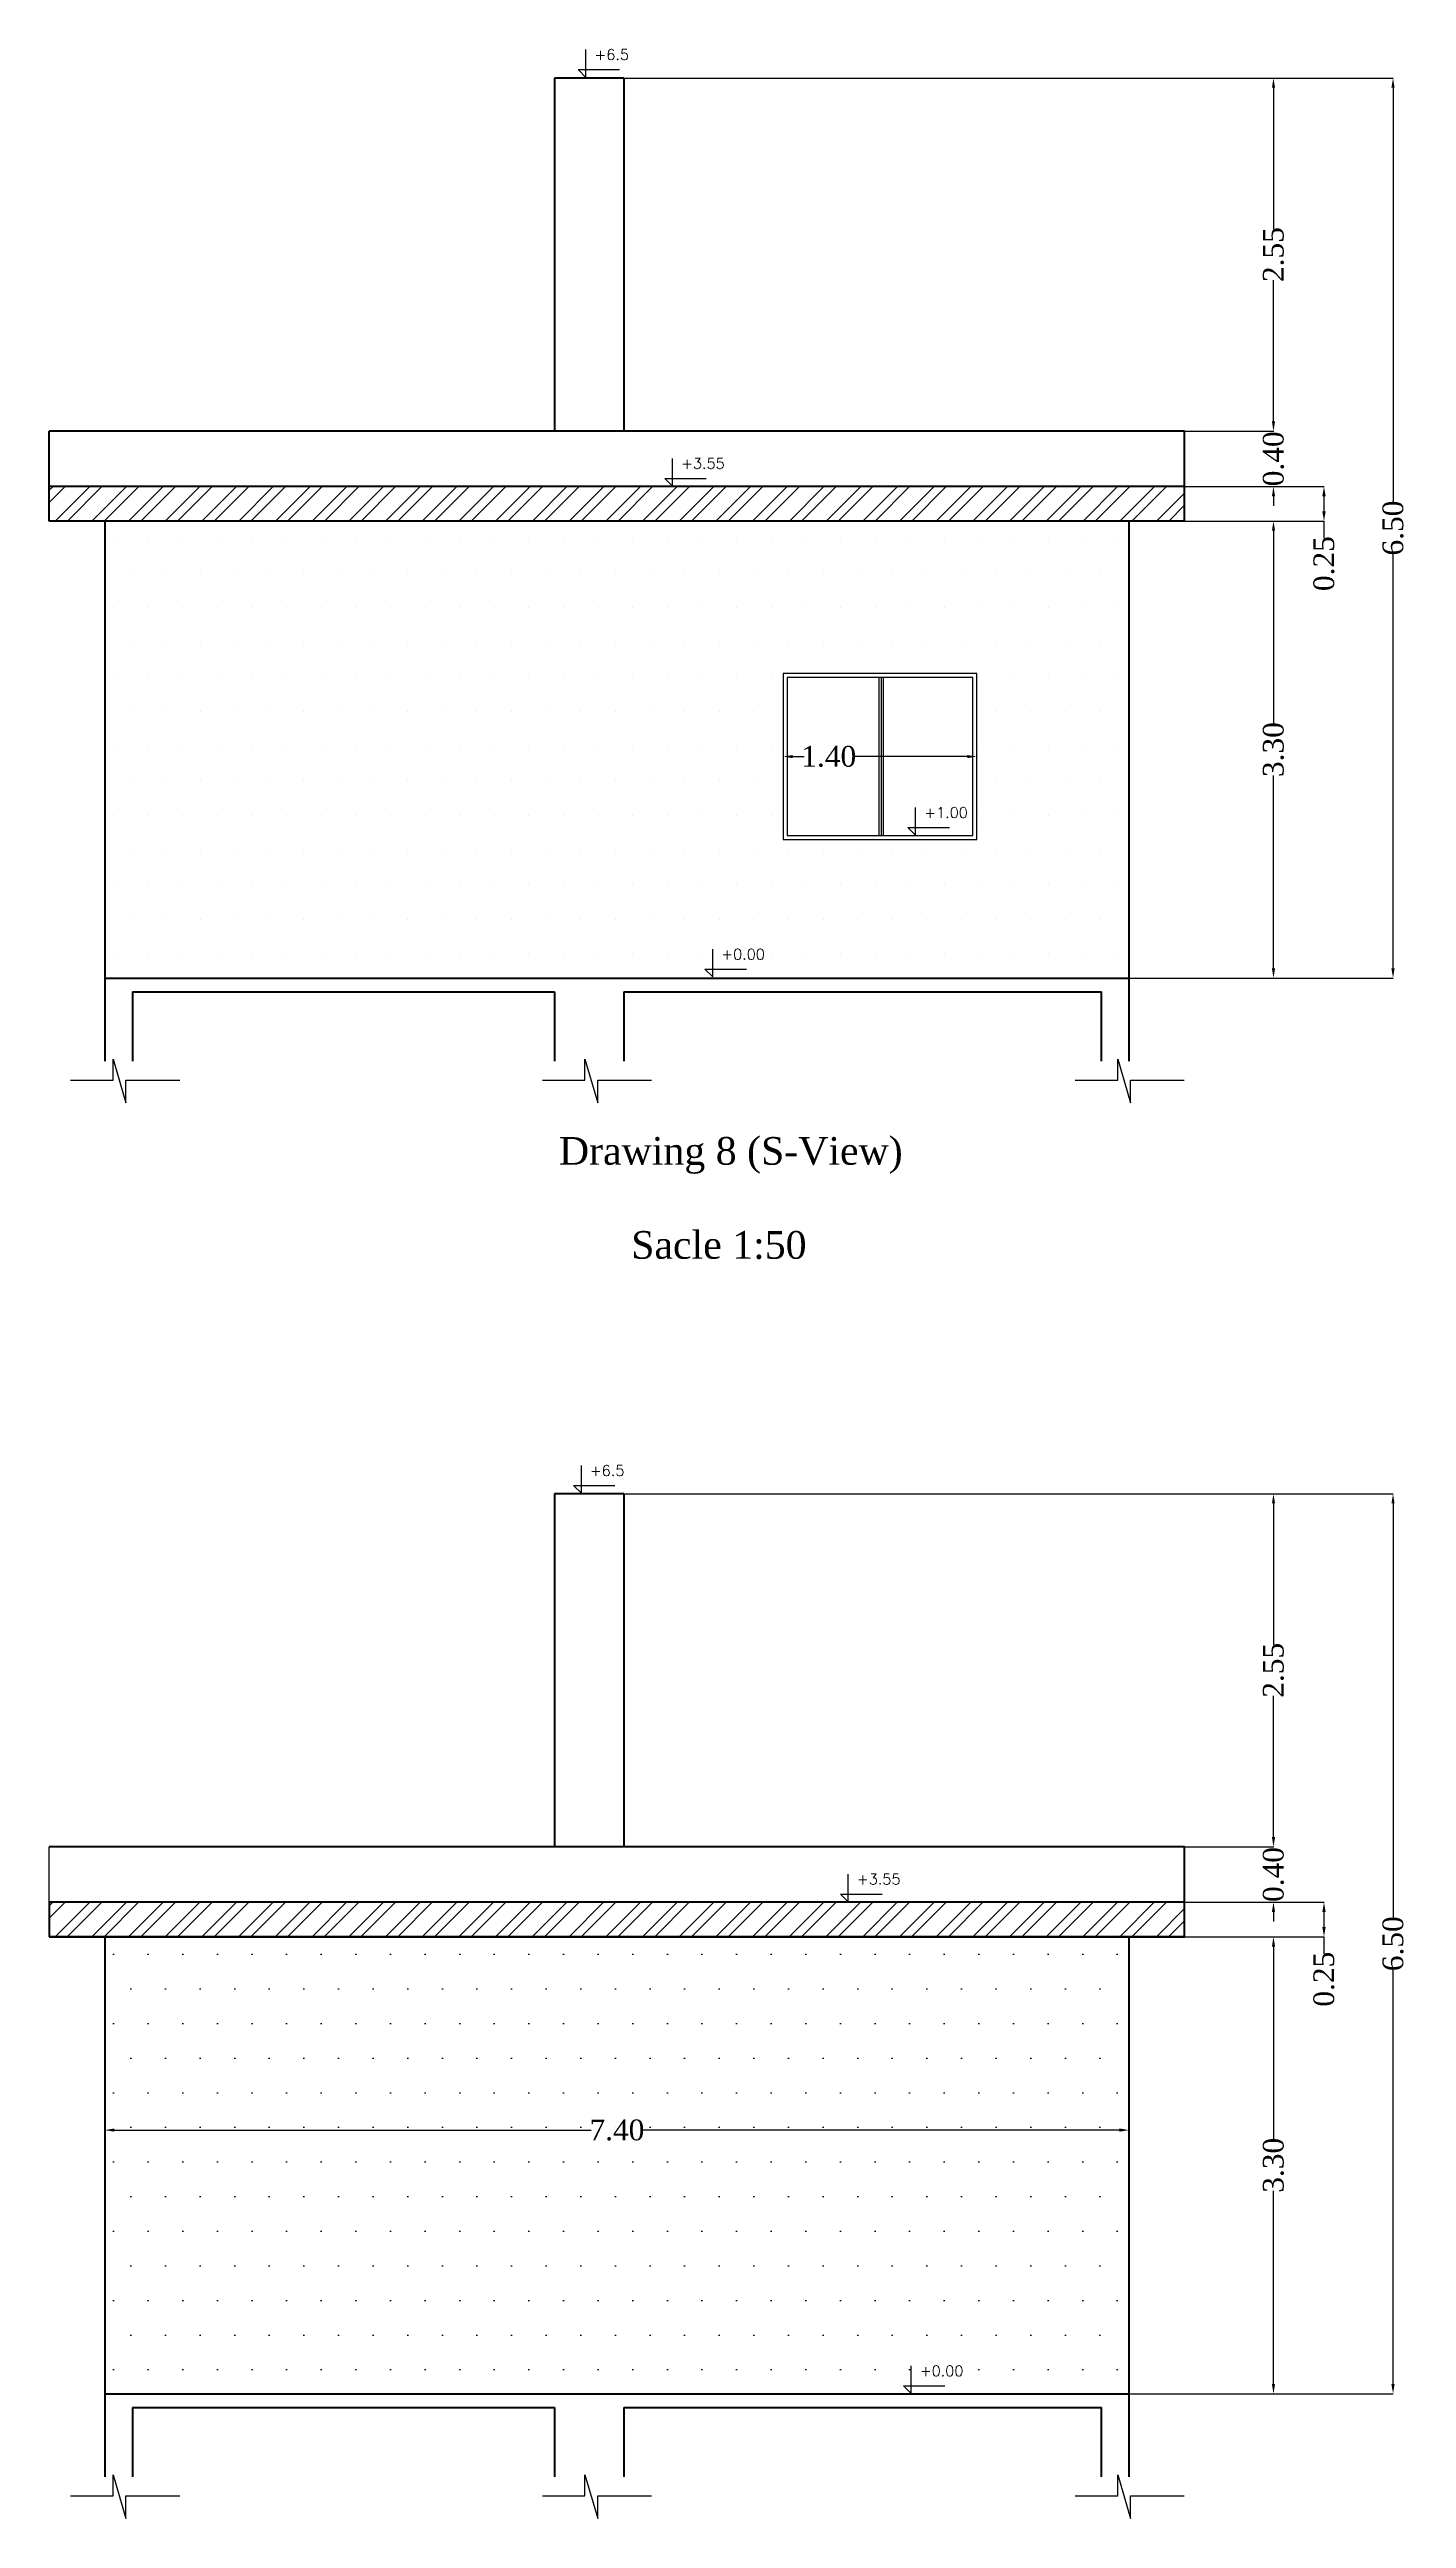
# Model space of a CAD drawing. Extents: x 159757.6 to 159806.1, y 183469.7 to 183536.
# Drawn here: x 159778.66 to 159788.46, y 183518.17 to 183536.01 of the extents above; entities that cross this region are included whole.
import ezdxf

# ---------------------------------------------------------------- set-up
doc = ezdxf.new("R2010")
doc.units = 0
doc.header["$MEASUREMENT"] = 0
doc.header["$PDSIZE"] = 2
for name, color, linetype in [('04', 1, 'Continuous'), ('DIM6', 180, 'Continuous'), ('M1', 3, 'Continuous')]:
    doc.layers.add(name, color=color, linetype=linetype)
doc.layers.add('LINE-NUSS', color=255, linetype='Continuous', lineweight=70)
doc.styles.add('ATT', font='TXT')
doc.styles.get("Standard").update_dxf_attribs({"font": 'times.ttf', "height": 0.15})
doc.styles.add('style13', font='times.ttf', dxfattribs={"height": 0.06})
doc.styles.add('STYLE2', font='romanc.shx', dxfattribs={"height": 50})
doc.dimstyles.new('Copy of dss', dxfattribs={"dimtxt": 0.18, "dimasz": 0.07, "dimexe": 0.18, "dimexo": 0.0625, "dimgap": 0.09, "dimtad": 0, "dimtoh": 1, "dimrnd": 0.05, "dimzin": 0, "dimdsep": 46, "dimtxsty": 'ATT', "dimcen": 0.09, "dimse1": 1, "dimse2": 1, "dimclrd": 8, "dimclrt": 2, "dimadec": 0, "dimazin": 0, "dimtfac": 1, "dimtofl": 0, "dimtmove": 0, "dimatfit": 3, "dimfxl": 0.18, "dimtolj": 1, "dimtzin": 0, "dimarcsym": 0})

# ---------------------------------------------------------------- blocks, each defined once
blk = doc.blocks.new('*D132')
at = {"layer": 'DEFPOINTS', "color": 0, "linetype": 'Continuous', "transparency": 16777216}
for p in [(159786.461, 183520.98), (159779.061, 183520.812), (159786.461, 183520.812)]:
    blk.add_point(p, dxfattribs=at)
at = {"layer": 'DIM6', "color": 0, "linetype": 'Continuous', "lineweight": -2, "transparency": 16777216}
for p, q in [((159779.061, 183520.814), (159779.061, 183520.982)), ((159786.461, 183520.814), (159786.461, 183520.982))]:
    blk.add_line(p, q, dxfattribs=at)
at = {"layer": 'DIM6', "color": 7, "linetype": 'Continuous', "lineweight": -2, "transparency": 16777216}
for p, q in [((159779.131, 183520.98), (159782.576, 183520.98)), ((159786.391, 183520.98), (159782.947, 183520.98))]:
    blk.add_line(p, q, dxfattribs=at)
at = {"layer": 'DIM6', "color": 7, "linetype": 'Continuous', "transparency": 16777216}
for points in [[(159779.131, 183520.992), (159779.131, 183520.969), (159779.061, 183520.98)], [(159786.391, 183520.992), (159786.391, 183520.969), (159786.461, 183520.98)]]:
    blk.add_solid(points, dxfattribs=at)
at = {"layer": 'DIM6', "color": 7, "linetype": 'Continuous', "transparency": 16777216, "insert": (159782.761, 183520.98), "char_height": 0.15, "attachment_point": 5}
blk.add_mtext('\\A1;7.40', dxfattribs=at)
blk = doc.blocks.new('*D133')
at = {"layer": 'DEFPOINTS', "color": 0, "linetype": 'Continuous', "transparency": 16777216}
for p in [(159786.461, 183522.376), (159787.503, 183522.376), (159786.461, 183519.076)]:
    blk.add_point(p, dxfattribs=at)
at = {"layer": 'DIM6', "color": 0, "linetype": 'Continuous', "lineweight": -2, "transparency": 16777216}
for p, q in [((159786.463, 183522.376), (159787.505, 183522.376)), ((159786.463, 183519.076), (159787.505, 183519.076))]:
    blk.add_line(p, q, dxfattribs=at)
at = {"layer": 'DIM6', "color": 7, "linetype": 'Continuous', "lineweight": -2, "transparency": 16777216}
for p, q in [((159787.503, 183522.306), (159787.503, 183520.911)), ((159787.503, 183519.146), (159787.503, 183520.541))]:
    blk.add_line(p, q, dxfattribs=at)
at = {"layer": 'DIM6', "color": 7, "linetype": 'Continuous', "transparency": 16777216}
for points in [[(159787.492, 183522.306), (159787.515, 183522.306), (159787.503, 183522.376)], [(159787.492, 183519.146), (159787.515, 183519.146), (159787.503, 183519.076)]]:
    blk.add_solid(points, dxfattribs=at)
at = {"layer": 'DIM6', "color": 7, "linetype": 'Continuous', "transparency": 16777216, "insert": (159787.503, 183520.726), "char_height": 0.15, "attachment_point": 5, "rotation": 90}
blk.add_mtext('\\A1;3.30', dxfattribs=at)
blk = doc.blocks.new('*D134')
at = {"layer": 'DEFPOINTS', "color": 0, "linetype": 'Continuous', "transparency": 16777216}
for p in [(159786.861, 183522.626), (159787.868, 183522.626), (159786.461, 183522.376)]:
    blk.add_point(p, dxfattribs=at)
at = {"layer": 'DIM6', "color": 0, "linetype": 'Continuous', "lineweight": -2, "transparency": 16777216}
for p, q in [((159786.863, 183522.626), (159787.87, 183522.626)), ((159786.463, 183522.376), (159787.87, 183522.376))]:
    blk.add_line(p, q, dxfattribs=at)
at = {"layer": 'DIM6', "color": 7, "linetype": 'Continuous', "lineweight": -2, "transparency": 16777216}
for p, q in [((159787.868, 183522.556), (159787.868, 183522.446)), ((159787.868, 183522.376), (159787.868, 183522.252))]:
    blk.add_line(p, q, dxfattribs=at)
at = {"layer": 'DIM6', "color": 7, "linetype": 'Continuous', "transparency": 16777216}
for points in [[(159787.856, 183522.556), (159787.88, 183522.556), (159787.868, 183522.626)], [(159787.856, 183522.446), (159787.88, 183522.446), (159787.868, 183522.376)]]:
    blk.add_solid(points, dxfattribs=at)
at = {"layer": 'DIM6', "color": 7, "linetype": 'Continuous', "transparency": 16777216, "insert": (159787.868, 183522.07), "char_height": 0.15, "attachment_point": 5, "rotation": 90}
blk.add_mtext('\\A1;0.25', dxfattribs=at)
blk = doc.blocks.new('*D135')
at = {"layer": 'DEFPOINTS', "color": 0, "linetype": 'Continuous', "transparency": 16777216}
for p in [(159786.861, 183523.026), (159787.503, 183523.026), (159786.861, 183522.626)]:
    blk.add_point(p, dxfattribs=at)
at = {"layer": 'DIM6', "color": 0, "linetype": 'Continuous', "lineweight": -2, "transparency": 16777216}
for p, q in [((159786.863, 183523.026), (159787.505, 183523.026)), ((159786.863, 183522.626), (159787.505, 183522.626))]:
    blk.add_line(p, q, dxfattribs=at)
at = {"layer": 'DIM6', "color": 7, "linetype": 'Continuous', "lineweight": -2, "transparency": 16777216}
for p, q in [((159787.503, 183523.096), (159787.503, 183523.166)), ((159787.503, 183522.556), (159787.503, 183522.486))]:
    blk.add_line(p, q, dxfattribs=at)
at = {"layer": 'DIM6', "color": 7, "linetype": 'Continuous', "transparency": 16777216}
for points in [[(159787.492, 183523.096), (159787.515, 183523.096), (159787.503, 183523.026)], [(159787.492, 183522.556), (159787.515, 183522.556), (159787.503, 183522.626)]]:
    blk.add_solid(points, dxfattribs=at)
at = {"layer": 'DIM6', "color": 7, "linetype": 'Continuous', "transparency": 16777216, "insert": (159787.503, 183522.826), "char_height": 0.15, "attachment_point": 5, "rotation": 90}
blk.add_mtext('\\A1;0.40', dxfattribs=at)
blk = doc.blocks.new('*D136')
at = {"layer": 'DEFPOINTS', "color": 0, "linetype": 'Continuous', "transparency": 16777216}
for p in [(159782.811, 183525.576), (159787.503, 183525.576), (159786.861, 183523.026)]:
    blk.add_point(p, dxfattribs=at)
at = {"layer": 'DIM6', "color": 0, "linetype": 'Continuous', "lineweight": -2, "transparency": 16777216}
for p, q in [((159782.813, 183525.576), (159787.505, 183525.576)), ((159786.863, 183523.026), (159787.505, 183523.026))]:
    blk.add_line(p, q, dxfattribs=at)
at = {"layer": 'DIM6', "color": 7, "linetype": 'Continuous', "lineweight": -2, "transparency": 16777216}
for p, q in [((159787.503, 183525.506), (159787.503, 183524.485)), ((159787.503, 183523.096), (159787.503, 183524.117))]:
    blk.add_line(p, q, dxfattribs=at)
at = {"layer": 'DIM6', "color": 7, "linetype": 'Continuous', "transparency": 16777216}
for points in [[(159787.492, 183525.506), (159787.515, 183525.506), (159787.503, 183525.576)], [(159787.492, 183523.096), (159787.515, 183523.096), (159787.503, 183523.026)]]:
    blk.add_solid(points, dxfattribs=at)
at = {"layer": 'DIM6', "color": 7, "linetype": 'Continuous', "transparency": 16777216, "insert": (159787.503, 183524.301), "char_height": 0.15, "attachment_point": 5, "rotation": 90}
blk.add_mtext('\\A1;2.55', dxfattribs=at)
blk = doc.blocks.new('*D137')
at = {"layer": 'DEFPOINTS', "color": 0, "linetype": 'Continuous', "transparency": 16777216}
for p in [(159782.813, 183525.576), (159788.367, 183525.576), (159786.463, 183519.076)]:
    blk.add_point(p, dxfattribs=at)
at = {"layer": 'DIM6', "color": 0, "linetype": 'Continuous', "lineweight": -2, "transparency": 16777216}
for p, q in [((159782.815, 183525.576), (159788.368, 183525.576)), ((159786.465, 183519.076), (159788.368, 183519.076))]:
    blk.add_line(p, q, dxfattribs=at)
at = {"layer": 'DIM6', "color": 7, "linetype": 'Continuous', "lineweight": -2, "transparency": 16777216}
for p, q in [((159788.367, 183525.506), (159788.367, 183522.511)), ((159788.367, 183519.146), (159788.367, 183522.141))]:
    blk.add_line(p, q, dxfattribs=at)
at = {"layer": 'DIM6', "color": 7, "linetype": 'Continuous', "transparency": 16777216}
for points in [[(159788.355, 183525.506), (159788.378, 183525.506), (159788.367, 183525.576)], [(159788.355, 183519.146), (159788.378, 183519.146), (159788.367, 183519.076)]]:
    blk.add_solid(points, dxfattribs=at)
at = {"layer": 'DIM6', "color": 7, "linetype": 'Continuous', "transparency": 16777216, "insert": (159788.367, 183522.326), "char_height": 0.15, "attachment_point": 5, "rotation": 90}
blk.add_mtext('\\A1;6.50', dxfattribs=at)
blk = doc.blocks.new('*D145')
at = {"layer": 'DEFPOINTS', "color": 0, "linetype": 'Continuous', "transparency": 16777216}
for p in [(159786.461, 183532.6), (159787.503, 183532.6), (159786.461, 183529.3)]:
    blk.add_point(p, dxfattribs=at)
at = {"layer": 'DIM6', "color": 0, "linetype": 'Continuous', "lineweight": -2, "transparency": 16777216}
for p, q in [((159786.463, 183532.6), (159787.505, 183532.6)), ((159786.463, 183529.3), (159787.505, 183529.3))]:
    blk.add_line(p, q, dxfattribs=at)
at = {"layer": 'DIM6', "color": 7, "linetype": 'Continuous', "lineweight": -2, "transparency": 16777216}
for p, q in [((159787.503, 183532.53), (159787.503, 183531.135)), ((159787.503, 183529.37), (159787.503, 183530.764))]:
    blk.add_line(p, q, dxfattribs=at)
at = {"layer": 'DIM6', "color": 7, "linetype": 'Continuous', "transparency": 16777216}
for points in [[(159787.492, 183532.53), (159787.515, 183532.53), (159787.503, 183532.6)], [(159787.492, 183529.37), (159787.515, 183529.37), (159787.503, 183529.3)]]:
    blk.add_solid(points, dxfattribs=at)
at = {"layer": 'DIM6', "color": 7, "linetype": 'Continuous', "transparency": 16777216, "insert": (159787.503, 183530.95), "char_height": 0.15, "attachment_point": 5, "rotation": 90}
blk.add_mtext('\\A1;3.30', dxfattribs=at)
blk = doc.blocks.new('*D146')
at = {"layer": 'DEFPOINTS', "color": 0, "linetype": 'Continuous', "transparency": 16777216}
for p in [(159786.861, 183532.85), (159787.868, 183532.85), (159786.461, 183532.6)]:
    blk.add_point(p, dxfattribs=at)
at = {"layer": 'DIM6', "color": 0, "linetype": 'Continuous', "lineweight": -2, "transparency": 16777216}
for p, q in [((159786.863, 183532.85), (159787.87, 183532.85)), ((159786.463, 183532.6), (159787.87, 183532.6))]:
    blk.add_line(p, q, dxfattribs=at)
at = {"layer": 'DIM6', "color": 7, "linetype": 'Continuous', "lineweight": -2, "transparency": 16777216}
for p, q in [((159787.868, 183532.78), (159787.868, 183532.67)), ((159787.868, 183532.6), (159787.868, 183532.476))]:
    blk.add_line(p, q, dxfattribs=at)
at = {"layer": 'DIM6', "color": 7, "linetype": 'Continuous', "transparency": 16777216}
for points in [[(159787.856, 183532.78), (159787.88, 183532.78), (159787.868, 183532.85)], [(159787.856, 183532.67), (159787.88, 183532.67), (159787.868, 183532.6)]]:
    blk.add_solid(points, dxfattribs=at)
at = {"layer": 'DIM6', "color": 7, "linetype": 'Continuous', "transparency": 16777216, "insert": (159787.868, 183532.293), "char_height": 0.15, "attachment_point": 5, "rotation": 90}
blk.add_mtext('\\A1;0.25', dxfattribs=at)
blk = doc.blocks.new('*D147')
at = {"layer": 'DEFPOINTS', "color": 0, "linetype": 'Continuous', "transparency": 16777216}
for p in [(159786.861, 183533.25), (159787.503, 183533.25), (159786.861, 183532.85)]:
    blk.add_point(p, dxfattribs=at)
at = {"layer": 'DIM6', "color": 7, "linetype": 'Continuous', "lineweight": -2, "transparency": 16777216}
for p, q in [((159787.503, 183533.32), (159787.503, 183533.39)), ((159787.503, 183532.78), (159787.503, 183532.71))]:
    blk.add_line(p, q, dxfattribs=at)
at = {"layer": 'DIM6', "color": 0, "linetype": 'Continuous', "lineweight": -2, "transparency": 16777216}
for p, q in [((159786.863, 183533.25), (159787.505, 183533.25)), ((159786.863, 183532.85), (159787.505, 183532.85))]:
    blk.add_line(p, q, dxfattribs=at)
at = {"layer": 'DIM6', "color": 7, "linetype": 'Continuous', "transparency": 16777216}
for points in [[(159787.492, 183533.32), (159787.515, 183533.32), (159787.503, 183533.25)], [(159787.492, 183532.78), (159787.515, 183532.78), (159787.503, 183532.85)]]:
    blk.add_solid(points, dxfattribs=at)
at = {"layer": 'DIM6', "color": 7, "linetype": 'Continuous', "transparency": 16777216, "insert": (159787.503, 183533.05), "char_height": 0.15, "attachment_point": 5, "rotation": 90}
blk.add_mtext('\\A1;0.40', dxfattribs=at)
blk = doc.blocks.new('*D148')
at = {"layer": 'DEFPOINTS', "color": 0, "linetype": 'Continuous', "transparency": 16777216}
for p in [(159782.811, 183535.8), (159787.503, 183535.8), (159786.861, 183533.25)]:
    blk.add_point(p, dxfattribs=at)
at = {"layer": 'DIM6', "color": 0, "linetype": 'Continuous', "lineweight": -2, "transparency": 16777216}
for p, q in [((159782.813, 183535.8), (159787.505, 183535.8)), ((159786.863, 183533.25), (159787.505, 183533.25))]:
    blk.add_line(p, q, dxfattribs=at)
at = {"layer": 'DIM6', "color": 7, "linetype": 'Continuous', "lineweight": -2, "transparency": 16777216}
for p, q in [((159787.503, 183535.73), (159787.503, 183534.709)), ((159787.503, 183533.32), (159787.503, 183534.341))]:
    blk.add_line(p, q, dxfattribs=at)
at = {"layer": 'DIM6', "color": 7, "linetype": 'Continuous', "transparency": 16777216}
for points in [[(159787.492, 183535.73), (159787.515, 183535.73), (159787.503, 183535.8)], [(159787.492, 183533.32), (159787.515, 183533.32), (159787.503, 183533.25)]]:
    blk.add_solid(points, dxfattribs=at)
at = {"layer": 'DIM6', "color": 7, "linetype": 'Continuous', "transparency": 16777216, "insert": (159787.503, 183534.525), "char_height": 0.15, "attachment_point": 5, "rotation": 90}
blk.add_mtext('\\A1;2.55', dxfattribs=at)
blk = doc.blocks.new('*D149')
at = {"layer": 'DEFPOINTS', "color": 0, "linetype": 'Continuous', "transparency": 16777216}
for p in [(159782.813, 183535.8), (159788.367, 183535.8), (159786.463, 183529.3)]:
    blk.add_point(p, dxfattribs=at)
at = {"layer": 'DIM6', "color": 0, "linetype": 'Continuous', "lineweight": -2, "transparency": 16777216}
for p, q in [((159782.815, 183535.8), (159788.368, 183535.8)), ((159786.465, 183529.3), (159788.368, 183529.3))]:
    blk.add_line(p, q, dxfattribs=at)
at = {"layer": 'DIM6', "color": 7, "linetype": 'Continuous', "lineweight": -2, "transparency": 16777216}
for p, q in [((159788.367, 183535.73), (159788.367, 183532.735)), ((159788.367, 183529.37), (159788.367, 183532.365))]:
    blk.add_line(p, q, dxfattribs=at)
at = {"layer": 'DIM6', "color": 7, "linetype": 'Continuous', "transparency": 16777216}
for points in [[(159788.355, 183535.73), (159788.378, 183535.73), (159788.367, 183535.8)], [(159788.355, 183529.37), (159788.378, 183529.37), (159788.367, 183529.3)]]:
    blk.add_solid(points, dxfattribs=at)
at = {"layer": 'DIM6', "color": 7, "linetype": 'Continuous', "transparency": 16777216, "insert": (159788.367, 183532.55), "char_height": 0.15, "attachment_point": 5, "rotation": 90}
blk.add_mtext('\\A1;6.50', dxfattribs=at)
blk = doc.blocks.new('*D150')
at = {"layer": 'DEFPOINTS', "color": 0, "linetype": 'Continuous', "transparency": 16777216}
for p in [(159783.961, 183530.9), (159785.361, 183530.9), (159785.361, 183530.9)]:
    blk.add_point(p, dxfattribs=at)
at = {"layer": 'DIM6', "color": 0, "linetype": 'Continuous', "lineweight": -2, "transparency": 16777216}
for p, q in [((159783.961, 183530.902), (159783.961, 183530.901)), ((159785.361, 183530.902), (159785.361, 183530.901))]:
    blk.add_line(p, q, dxfattribs=at)
at = {"layer": 'DIM6', "color": 7, "linetype": 'Continuous', "lineweight": -2, "transparency": 16777216}
for p, q in [((159784.031, 183530.9), (159784.114, 183530.9)), ((159785.291, 183530.9), (159784.468, 183530.9))]:
    blk.add_line(p, q, dxfattribs=at)
at = {"layer": 'DIM6', "color": 7, "linetype": 'Continuous', "transparency": 16777216}
for points in [[(159784.031, 183530.911), (159784.031, 183530.888), (159783.961, 183530.9)], [(159785.291, 183530.911), (159785.291, 183530.888), (159785.361, 183530.9)]]:
    blk.add_solid(points, dxfattribs=at)
at = {"layer": 'DIM6', "color": 7, "linetype": 'Continuous', "transparency": 16777216, "insert": (159784.291, 183530.9), "char_height": 0.15, "attachment_point": 5}
blk.add_mtext('\\A1;1.40', dxfattribs=at)

msp = doc.modelspace()

# ---------------------------------------------------------------- hatches: boundary and pattern name
at = {"layer": 'DIM6', "linetype": 'Continuous'}
h = msp.add_hatch(dxfattribs=at)
h.set_pattern_fill('ANSI32', scale=0.5, style=0)
h.set_pattern_definition([(45, (0, 10.22356), (-0.13258252147, 0.13258252147), []), (45, (0.08839, 10.22356), (-0.13258252147, 0.13258252147), [])])
h.paths.add_polyline_path([(159778.661, 183532.6), (159786.861, 183532.6), (159786.861, 183532.85), (159778.661, 183532.85)])
h = msp.add_hatch(dxfattribs=at)
h.set_pattern_fill('ANSI32', scale=0.5, style=0)
h.paths.add_polyline_path([(159778.661, 183522.376), (159786.861, 183522.376), (159786.861, 183522.626), (159778.661, 183522.626)])
h = msp.add_hatch(dxfattribs=at)
h.set_pattern_fill('DOTS', scale=4, style=0)
h.paths.add_polyline_path([(159779.061, 183519.076), (159786.461, 183519.076), (159786.461, 183522.376), (159779.061, 183522.376)])

# ---------------------------------------------------------------- linework, layer by layer
at = {"layer": '04', "color": 0}
for p, q in [((159782.48, 183535.861), (159782.536, 183535.805)), ((159782.48, 183535.861), (159782.78, 183535.861)), ((159782.536, 183535.805), (159782.536, 183536.005)), ((159783.163, 183532.852), (159783.163, 183533.052)), ((159783.106, 183532.909), (159783.163, 183532.852)), ((159783.106, 183532.909), (159783.406, 183532.909)), ((159784.918, 183530.331), (159784.918, 183530.531)), ((159784.862, 183530.388), (159784.918, 183530.331)), ((159784.862, 183530.388), (159785.162, 183530.388)), ((159783.453, 183529.308), (159783.453, 183529.508)), ((159783.396, 183529.365), (159783.453, 183529.308)), ((159783.396, 183529.365), (159783.696, 183529.365)), ((159782.504, 183525.579), (159782.504, 183525.779)), ((159782.447, 183525.636), (159782.504, 183525.579)), ((159782.447, 183525.636), (159782.747, 183525.636)), ((159784.376, 183522.685), (159784.432, 183522.628)), ((159784.376, 183522.685), (159784.676, 183522.685)), ((159784.432, 183522.628), (159784.432, 183522.828)), ((159784.887, 183519.077), (159784.887, 183519.277)), ((159784.83, 183519.134), (159784.887, 183519.077)), ((159784.83, 183519.134), (159785.13, 183519.134))]:
    msp.add_line(p, q, dxfattribs=at)
at = {"layer": 'DIM6', "color": 7, "linetype": 'Continuous'}
for p, q in [((159779.125, 183532.474), (159779.125, 183532.474)), ((159779.375, 183532.474), (159779.375, 183532.474)), ((159779.625, 183532.474), (159779.625, 183532.474)), ((159779.875, 183532.474), (159779.875, 183532.474)), ((159780.125, 183532.474), (159780.125, 183532.474)), ((159780.375, 183532.474), (159780.375, 183532.474)), ((159780.625, 183532.474), (159780.625, 183532.474)), ((159780.875, 183532.474), (159780.875, 183532.474)), ((159781.125, 183532.474), (159781.125, 183532.474)), ((159781.375, 183532.474), (159781.375, 183532.474)), ((159781.625, 183532.474), (159781.625, 183532.474)), ((159781.875, 183532.474), (159781.875, 183532.474)), ((159782.125, 183532.474), (159782.125, 183532.474)), ((159782.375, 183532.474), (159782.375, 183532.474)), ((159782.625, 183532.474), (159782.625, 183532.474)), ((159782.875, 183532.474), (159782.875, 183532.474)), ((159783.125, 183532.474), (159783.125, 183532.474)), ((159783.375, 183532.474), (159783.375, 183532.474)), ((159783.625, 183532.474), (159783.625, 183532.474)), ((159783.875, 183532.474), (159783.875, 183532.474)), ((159784.125, 183532.474), (159784.125, 183532.474)), ((159784.375, 183532.474), (159784.375, 183532.474)), ((159784.625, 183532.474), (159784.625, 183532.474)), ((159784.875, 183532.474), (159784.875, 183532.474)), ((159785.125, 183532.474), (159785.125, 183532.474)), ((159785.375, 183532.474), (159785.375, 183532.474)), ((159785.625, 183532.474), (159785.625, 183532.474)), ((159785.875, 183532.474), (159785.875, 183532.474)), ((159786.125, 183532.474), (159786.125, 183532.474)), ((159786.375, 183532.474), (159786.375, 183532.474)), ((159779.25, 183532.224), (159779.25, 183532.224)), ((159779.5, 183532.224), (159779.5, 183532.224)), ((159779.75, 183532.224), (159779.75, 183532.224)), ((159780, 183532.224), (159780, 183532.224)), ((159780.25, 183532.224), (159780.25, 183532.224)), ((159780.5, 183532.224), (159780.5, 183532.224)), ((159780.75, 183532.224), (159780.75, 183532.224)), ((159781, 183532.224), (159781, 183532.224)), ((159781.25, 183532.224), (159781.25, 183532.224)), ((159781.5, 183532.224), (159781.5, 183532.224)), ((159781.75, 183532.224), (159781.75, 183532.224)), ((159782, 183532.224), (159782, 183532.224)), ((159782.25, 183532.224), (159782.25, 183532.224)), ((159782.5, 183532.224), (159782.5, 183532.224)), ((159782.75, 183532.224), (159782.75, 183532.224)), ((159783, 183532.224), (159783, 183532.224)), ((159783.25, 183532.224), (159783.25, 183532.224)), ((159783.5, 183532.224), (159783.5, 183532.224)), ((159783.75, 183532.224), (159783.75, 183532.224)), ((159784, 183532.224), (159784, 183532.224)), ((159784.25, 183532.224), (159784.25, 183532.224)), ((159784.5, 183532.224), (159784.5, 183532.224)), ((159784.75, 183532.224), (159784.75, 183532.224)), ((159785, 183532.224), (159785, 183532.224)), ((159785.25, 183532.224), (159785.25, 183532.224)), ((159785.5, 183532.224), (159785.5, 183532.224)), ((159785.75, 183532.224), (159785.75, 183532.224)), ((159786, 183532.224), (159786, 183532.224)), ((159786.25, 183532.224), (159786.25, 183532.224)), ((159779.125, 183531.974), (159779.125, 183531.974)), ((159779.375, 183531.974), (159779.375, 183531.974)), ((159779.625, 183531.974), (159779.625, 183531.974)), ((159779.875, 183531.974), (159779.875, 183531.974)), ((159780.125, 183531.974), (159780.125, 183531.974)), ((159780.375, 183531.974), (159780.375, 183531.974)), ((159780.625, 183531.974), (159780.625, 183531.974)), ((159780.875, 183531.974), (159780.875, 183531.974)), ((159781.125, 183531.974), (159781.125, 183531.974)), ((159781.375, 183531.974), (159781.375, 183531.974)), ((159781.625, 183531.974), (159781.625, 183531.974)), ((159781.875, 183531.974), (159781.875, 183531.974)), ((159782.125, 183531.974), (159782.125, 183531.974)), ((159782.375, 183531.974), (159782.375, 183531.974)), ((159782.625, 183531.974), (159782.625, 183531.974)), ((159782.875, 183531.974), (159782.875, 183531.974)), ((159783.125, 183531.974), (159783.125, 183531.974)), ((159783.375, 183531.974), (159783.375, 183531.974)), ((159783.625, 183531.974), (159783.625, 183531.974)), ((159783.875, 183531.974), (159783.875, 183531.974)), ((159784.125, 183531.974), (159784.125, 183531.974)), ((159784.375, 183531.974), (159784.375, 183531.974)), ((159784.625, 183531.974), (159784.625, 183531.974)), ((159784.875, 183531.974), (159784.875, 183531.974)), ((159785.125, 183531.974), (159785.125, 183531.974)), ((159785.375, 183531.974), (159785.375, 183531.974)), ((159785.625, 183531.974), (159785.625, 183531.974)), ((159785.875, 183531.974), (159785.875, 183531.974)), ((159786.125, 183531.974), (159786.125, 183531.974)), ((159786.375, 183531.974), (159786.375, 183531.974)), ((159779.25, 183531.724), (159779.25, 183531.724)), ((159779.5, 183531.724), (159779.5, 183531.724)), ((159779.75, 183531.724), (159779.75, 183531.724)), ((159780, 183531.724), (159780, 183531.724)), ((159780.25, 183531.724), (159780.25, 183531.724)), ((159780.5, 183531.724), (159780.5, 183531.724)), ((159780.75, 183531.724), (159780.75, 183531.724)), ((159781, 183531.724), (159781, 183531.724)), ((159781.25, 183531.724), (159781.25, 183531.724)), ((159781.5, 183531.724), (159781.5, 183531.724)), ((159781.75, 183531.724), (159781.75, 183531.724)), ((159782, 183531.724), (159782, 183531.724)), ((159782.25, 183531.724), (159782.25, 183531.724)), ((159782.5, 183531.724), (159782.5, 183531.724)), ((159782.75, 183531.724), (159782.75, 183531.724)), ((159783, 183531.724), (159783, 183531.724)), ((159783.25, 183531.724), (159783.25, 183531.724)), ((159783.5, 183531.724), (159783.5, 183531.724)), ((159783.75, 183531.724), (159783.75, 183531.724)), ((159784, 183531.724), (159784, 183531.724)), ((159784.25, 183531.724), (159784.25, 183531.724)), ((159784.5, 183531.724), (159784.5, 183531.724)), ((159784.75, 183531.724), (159784.75, 183531.724)), ((159785, 183531.724), (159785, 183531.724)), ((159785.25, 183531.724), (159785.25, 183531.724)), ((159785.5, 183531.724), (159785.5, 183531.724)), ((159785.75, 183531.724), (159785.75, 183531.724)), ((159786, 183531.724), (159786, 183531.724)), ((159786.25, 183531.724), (159786.25, 183531.724)), ((159779.125, 183531.474), (159779.125, 183531.474)), ((159779.375, 183531.474), (159779.375, 183531.474)), ((159779.625, 183531.474), (159779.625, 183531.474)), ((159779.875, 183531.474), (159779.875, 183531.474)), ((159780.125, 183531.474), (159780.125, 183531.474)), ((159780.375, 183531.474), (159780.375, 183531.474)), ((159780.625, 183531.474), (159780.625, 183531.474)), ((159780.875, 183531.474), (159780.875, 183531.474)), ((159781.125, 183531.474), (159781.125, 183531.474)), ((159781.375, 183531.474), (159781.375, 183531.474)), ((159781.625, 183531.474), (159781.625, 183531.474)), ((159781.875, 183531.474), (159781.875, 183531.474)), ((159782.125, 183531.474), (159782.125, 183531.474)), ((159782.375, 183531.474), (159782.375, 183531.474)), ((159782.625, 183531.474), (159782.625, 183531.474)), ((159782.875, 183531.474), (159782.875, 183531.474)), ((159783.125, 183531.474), (159783.125, 183531.474)), ((159783.375, 183531.474), (159783.375, 183531.474)), ((159783.625, 183531.474), (159783.625, 183531.474)), ((159783.875, 183531.474), (159783.875, 183531.474)), ((159785.331, 183531.47), (159783.991, 183531.47)), ((159783.991, 183531.47), (159783.991, 183530.33)), ((159784.656, 183530.33), (159784.656, 183531.47)), ((159784.671, 183530.33), (159784.671, 183531.47)), ((159784.686, 183530.33), (159784.686, 183531.47)), ((159785.331, 183530.33), (159785.331, 183531.47)), ((159785.375, 183531.474), (159785.375, 183531.474)), ((159785.625, 183531.474), (159785.625, 183531.474)), ((159785.875, 183531.474), (159785.875, 183531.474)), ((159786.125, 183531.474), (159786.125, 183531.474)), ((159786.375, 183531.474), (159786.375, 183531.474)), ((159779.25, 183531.224), (159779.25, 183531.224)), ((159779.5, 183531.224), (159779.5, 183531.224)), ((159779.75, 183531.224), (159779.75, 183531.224)), ((159780, 183531.224), (159780, 183531.224)), ((159780.25, 183531.224), (159780.25, 183531.224)), ((159780.5, 183531.224), (159780.5, 183531.224)), ((159780.75, 183531.224), (159780.75, 183531.224)), ((159781, 183531.224), (159781, 183531.224)), ((159781.25, 183531.224), (159781.25, 183531.224)), ((159781.5, 183531.224), (159781.5, 183531.224)), ((159781.75, 183531.224), (159781.75, 183531.224)), ((159782, 183531.224), (159782, 183531.224)), ((159782.25, 183531.224), (159782.25, 183531.224)), ((159782.5, 183531.224), (159782.5, 183531.224)), ((159782.75, 183531.224), (159782.75, 183531.224)), ((159783, 183531.224), (159783, 183531.224)), ((159783.25, 183531.224), (159783.25, 183531.224)), ((159783.5, 183531.224), (159783.5, 183531.224)), ((159783.75, 183531.224), (159783.75, 183531.224)), ((159785.5, 183531.224), (159785.5, 183531.224)), ((159785.75, 183531.224), (159785.75, 183531.224)), ((159786, 183531.224), (159786, 183531.224)), ((159786.25, 183531.224), (159786.25, 183531.224)), ((159779.125, 183530.974), (159779.125, 183530.974)), ((159779.375, 183530.974), (159779.375, 183530.974)), ((159779.625, 183530.974), (159779.625, 183530.974)), ((159779.875, 183530.974), (159779.875, 183530.974)), ((159780.125, 183530.974), (159780.125, 183530.974)), ((159780.375, 183530.974), (159780.375, 183530.974)), ((159780.625, 183530.974), (159780.625, 183530.974)), ((159780.875, 183530.974), (159780.875, 183530.974)), ((159781.125, 183530.974), (159781.125, 183530.974)), ((159781.375, 183530.974), (159781.375, 183530.974)), ((159781.625, 183530.974), (159781.625, 183530.974)), ((159781.875, 183530.974), (159781.875, 183530.974)), ((159782.125, 183530.974), (159782.125, 183530.974)), ((159782.375, 183530.974), (159782.375, 183530.974)), ((159782.625, 183530.974), (159782.625, 183530.974)), ((159782.875, 183530.974), (159782.875, 183530.974)), ((159783.125, 183530.974), (159783.125, 183530.974)), ((159783.375, 183530.974), (159783.375, 183530.974)), ((159783.625, 183530.974), (159783.625, 183530.974)), ((159783.875, 183530.974), (159783.875, 183530.974)), ((159785.375, 183530.974), (159785.375, 183530.974)), ((159785.625, 183530.974), (159785.625, 183530.974)), ((159785.875, 183530.974), (159785.875, 183530.974)), ((159786.125, 183530.974), (159786.125, 183530.974)), ((159786.375, 183530.974), (159786.375, 183530.974)), ((159779.25, 183530.724), (159779.25, 183530.724)), ((159779.5, 183530.724), (159779.5, 183530.724)), ((159779.75, 183530.724), (159779.75, 183530.724)), ((159780, 183530.724), (159780, 183530.724)), ((159780.25, 183530.724), (159780.25, 183530.724)), ((159780.5, 183530.724), (159780.5, 183530.724)), ((159780.75, 183530.724), (159780.75, 183530.724)), ((159781, 183530.724), (159781, 183530.724)), ((159781.25, 183530.724), (159781.25, 183530.724)), ((159781.5, 183530.724), (159781.5, 183530.724)), ((159781.75, 183530.724), (159781.75, 183530.724)), ((159782, 183530.724), (159782, 183530.724)), ((159782.25, 183530.724), (159782.25, 183530.724)), ((159782.5, 183530.724), (159782.5, 183530.724)), ((159782.75, 183530.724), (159782.75, 183530.724)), ((159783, 183530.724), (159783, 183530.724)), ((159783.25, 183530.724), (159783.25, 183530.724)), ((159783.5, 183530.724), (159783.5, 183530.724)), ((159783.75, 183530.724), (159783.75, 183530.724)), ((159785.5, 183530.724), (159785.5, 183530.724)), ((159785.75, 183530.724), (159785.75, 183530.724)), ((159786, 183530.724), (159786, 183530.724)), ((159786.25, 183530.724), (159786.25, 183530.724)), ((159779.125, 183530.474), (159779.125, 183530.474)), ((159779.375, 183530.474), (159779.375, 183530.474)), ((159779.625, 183530.474), (159779.625, 183530.474)), ((159779.875, 183530.474), (159779.875, 183530.474)), ((159780.125, 183530.474), (159780.125, 183530.474)), ((159780.375, 183530.474), (159780.375, 183530.474)), ((159780.625, 183530.474), (159780.625, 183530.474)), ((159780.875, 183530.474), (159780.875, 183530.474)), ((159781.125, 183530.474), (159781.125, 183530.474)), ((159781.375, 183530.474), (159781.375, 183530.474)), ((159781.625, 183530.474), (159781.625, 183530.474)), ((159781.875, 183530.474), (159781.875, 183530.474)), ((159782.125, 183530.474), (159782.125, 183530.474)), ((159782.375, 183530.474), (159782.375, 183530.474)), ((159782.625, 183530.474), (159782.625, 183530.474)), ((159782.875, 183530.474), (159782.875, 183530.474)), ((159783.125, 183530.474), (159783.125, 183530.474)), ((159783.375, 183530.474), (159783.375, 183530.474)), ((159783.625, 183530.474), (159783.625, 183530.474)), ((159783.875, 183530.474), (159783.875, 183530.474)), ((159785.375, 183530.474), (159785.375, 183530.474)), ((159785.625, 183530.474), (159785.625, 183530.474)), ((159785.875, 183530.474), (159785.875, 183530.474)), ((159786.125, 183530.474), (159786.125, 183530.474)), ((159786.375, 183530.474), (159786.375, 183530.474)), ((159779.25, 183530.224), (159779.25, 183530.224)), ((159779.5, 183530.224), (159779.5, 183530.224)), ((159779.75, 183530.224), (159779.75, 183530.224)), ((159780, 183530.224), (159780, 183530.224)), ((159780.25, 183530.224), (159780.25, 183530.224)), ((159780.5, 183530.224), (159780.5, 183530.224)), ((159780.75, 183530.224), (159780.75, 183530.224)), ((159781, 183530.224), (159781, 183530.224)), ((159781.25, 183530.224), (159781.25, 183530.224)), ((159781.5, 183530.224), (159781.5, 183530.224)), ((159781.75, 183530.224), (159781.75, 183530.224)), ((159782, 183530.224), (159782, 183530.224)), ((159782.25, 183530.224), (159782.25, 183530.224)), ((159782.5, 183530.224), (159782.5, 183530.224)), ((159782.75, 183530.224), (159782.75, 183530.224)), ((159783, 183530.224), (159783, 183530.224)), ((159783.25, 183530.224), (159783.25, 183530.224)), ((159783.5, 183530.224), (159783.5, 183530.224)), ((159783.75, 183530.224), (159783.75, 183530.224)), ((159783.991, 183530.33), (159785.331, 183530.33)), ((159784, 183530.224), (159784, 183530.224)), ((159784.25, 183530.224), (159784.25, 183530.224)), ((159784.5, 183530.224), (159784.5, 183530.224)), ((159784.75, 183530.224), (159784.75, 183530.224)), ((159785, 183530.224), (159785, 183530.224)), ((159785.25, 183530.224), (159785.25, 183530.224)), ((159785.5, 183530.224), (159785.5, 183530.224)), ((159785.75, 183530.224), (159785.75, 183530.224)), ((159786, 183530.224), (159786, 183530.224)), ((159786.25, 183530.224), (159786.25, 183530.224)), ((159779.125, 183529.974), (159779.125, 183529.974)), ((159779.375, 183529.974), (159779.375, 183529.974)), ((159779.625, 183529.974), (159779.625, 183529.974)), ((159779.875, 183529.974), (159779.875, 183529.974)), ((159780.125, 183529.974), (159780.125, 183529.974)), ((159780.375, 183529.974), (159780.375, 183529.974)), ((159780.625, 183529.974), (159780.625, 183529.974)), ((159780.875, 183529.974), (159780.875, 183529.974)), ((159781.125, 183529.974), (159781.125, 183529.974)), ((159781.375, 183529.974), (159781.375, 183529.974)), ((159781.625, 183529.974), (159781.625, 183529.974)), ((159781.875, 183529.974), (159781.875, 183529.974)), ((159782.125, 183529.974), (159782.125, 183529.974)), ((159782.375, 183529.974), (159782.375, 183529.974)), ((159782.625, 183529.974), (159782.625, 183529.974)), ((159782.875, 183529.974), (159782.875, 183529.974)), ((159783.125, 183529.974), (159783.125, 183529.974)), ((159783.375, 183529.974), (159783.375, 183529.974)), ((159783.625, 183529.974), (159783.625, 183529.974)), ((159783.875, 183529.974), (159783.875, 183529.974)), ((159784.125, 183529.974), (159784.125, 183529.974)), ((159784.375, 183529.974), (159784.375, 183529.974)), ((159784.625, 183529.974), (159784.625, 183529.974)), ((159784.875, 183529.974), (159784.875, 183529.974)), ((159785.125, 183529.974), (159785.125, 183529.974)), ((159785.375, 183529.974), (159785.375, 183529.974)), ((159785.625, 183529.974), (159785.625, 183529.974)), ((159785.875, 183529.974), (159785.875, 183529.974)), ((159786.125, 183529.974), (159786.125, 183529.974)), ((159786.375, 183529.974), (159786.375, 183529.974)), ((159779.25, 183529.724), (159779.25, 183529.724)), ((159779.5, 183529.724), (159779.5, 183529.724)), ((159779.75, 183529.724), (159779.75, 183529.724)), ((159780, 183529.724), (159780, 183529.724)), ((159780.25, 183529.724), (159780.25, 183529.724)), ((159780.5, 183529.724), (159780.5, 183529.724)), ((159780.75, 183529.724), (159780.75, 183529.724)), ((159781, 183529.724), (159781, 183529.724)), ((159781.25, 183529.724), (159781.25, 183529.724)), ((159781.5, 183529.724), (159781.5, 183529.724)), ((159781.75, 183529.724), (159781.75, 183529.724)), ((159782, 183529.724), (159782, 183529.724)), ((159782.25, 183529.724), (159782.25, 183529.724)), ((159782.5, 183529.724), (159782.5, 183529.724)), ((159782.75, 183529.724), (159782.75, 183529.724)), ((159783, 183529.724), (159783, 183529.724)), ((159783.25, 183529.724), (159783.25, 183529.724)), ((159783.5, 183529.724), (159783.5, 183529.724)), ((159783.75, 183529.724), (159783.75, 183529.724)), ((159784, 183529.724), (159784, 183529.724)), ((159784.25, 183529.724), (159784.25, 183529.724)), ((159784.5, 183529.724), (159784.5, 183529.724)), ((159784.75, 183529.724), (159784.75, 183529.724)), ((159785, 183529.724), (159785, 183529.724)), ((159785.25, 183529.724), (159785.25, 183529.724)), ((159785.5, 183529.724), (159785.5, 183529.724)), ((159785.75, 183529.724), (159785.75, 183529.724)), ((159786, 183529.724), (159786, 183529.724)), ((159786.25, 183529.724), (159786.25, 183529.724)), ((159779.125, 183529.474), (159779.125, 183529.474)), ((159779.375, 183529.474), (159779.375, 183529.474)), ((159779.625, 183529.474), (159779.625, 183529.474)), ((159779.875, 183529.474), (159779.875, 183529.474)), ((159780.125, 183529.474), (159780.125, 183529.474)), ((159780.375, 183529.474), (159780.375, 183529.474)), ((159780.625, 183529.474), (159780.625, 183529.474)), ((159780.875, 183529.474), (159780.875, 183529.474)), ((159781.125, 183529.474), (159781.125, 183529.474)), ((159781.375, 183529.474), (159781.375, 183529.474)), ((159781.625, 183529.474), (159781.625, 183529.474)), ((159781.875, 183529.474), (159781.875, 183529.474)), ((159782.125, 183529.474), (159782.125, 183529.474)), ((159782.375, 183529.474), (159782.375, 183529.474)), ((159782.625, 183529.474), (159782.625, 183529.474)), ((159782.875, 183529.474), (159782.875, 183529.474)), ((159783.125, 183529.474), (159783.125, 183529.474)), ((159783.375, 183529.474), (159783.375, 183529.474)), ((159783.625, 183529.474), (159783.625, 183529.474)), ((159783.875, 183529.474), (159783.875, 183529.474)), ((159784.125, 183529.474), (159784.125, 183529.474)), ((159784.375, 183529.474), (159784.375, 183529.474)), ((159784.625, 183529.474), (159784.625, 183529.474)), ((159784.875, 183529.474), (159784.875, 183529.474)), ((159785.125, 183529.474), (159785.125, 183529.474)), ((159785.375, 183529.474), (159785.375, 183529.474)), ((159785.625, 183529.474), (159785.625, 183529.474)), ((159785.875, 183529.474), (159785.875, 183529.474)), ((159786.125, 183529.474), (159786.125, 183529.474)), ((159786.375, 183529.474), (159786.375, 183529.474)), ((159778.815, 183528.562), (159779.122, 183528.562)), ((159779.122, 183528.562), (159779.122, 183528.715)), ((159779.122, 183528.715), (159779.214, 183528.398)), ((159779.214, 183528.398), (159779.214, 183528.562)), ((159779.214, 183528.562), (159779.603, 183528.562)), ((159782.223, 183528.562), (159782.53, 183528.562)), ((159782.53, 183528.562), (159782.53, 183528.715)), ((159782.53, 183528.715), (159782.622, 183528.398)), ((159782.622, 183528.398), (159782.622, 183528.562)), ((159782.622, 183528.562), (159783.011, 183528.562)), ((159786.071, 183528.562), (159786.378, 183528.562)), ((159786.378, 183528.562), (159786.378, 183528.715)), ((159786.378, 183528.715), (159786.47, 183528.398)), ((159786.47, 183528.398), (159786.47, 183528.562)), ((159786.47, 183528.562), (159786.859, 183528.562)), ((159778.661, 183522.376), (159778.661, 183523.026)), ((159779.122, 183518.338), (159779.122, 183518.491)), ((159779.122, 183518.491), (159779.214, 183518.174)), ((159782.53, 183518.338), (159782.53, 183518.491)), ((159782.53, 183518.491), (159782.622, 183518.174)), ((159786.378, 183518.338), (159786.378, 183518.491)), ((159786.378, 183518.491), (159786.47, 183518.174)), ((159778.815, 183518.338), (159779.122, 183518.338)), ((159779.214, 183518.174), (159779.214, 183518.338)), ((159779.214, 183518.338), (159779.603, 183518.338)), ((159782.223, 183518.338), (159782.53, 183518.338)), ((159782.622, 183518.174), (159782.622, 183518.338)), ((159782.622, 183518.338), (159783.011, 183518.338)), ((159786.071, 183518.338), (159786.378, 183518.338)), ((159786.47, 183518.174), (159786.47, 183518.338)), ((159786.47, 183518.338), (159786.859, 183518.338))]:
    msp.add_line(p, q, dxfattribs=at)
for points in [[(159778.661, 183532.6), (159786.861, 183532.6), (159786.861, 183532.85), (159778.661, 183532.85)], [(159783.961, 183530.3), (159785.361, 183530.3), (159785.361, 183531.5), (159783.961, 183531.5)]]:
    msp.add_lwpolyline(points, close=True, dxfattribs=at)
at = {"layer": 'LINE-NUSS', "color": 7, "linetype": 'Continuous'}
for p, q in [((159782.811, 183535.8), (159782.311, 183535.8)), ((159782.311, 183535.8), (159782.311, 183533.25)), ((159782.811, 183535.8), (159782.811, 183533.25)), ((159786.861, 183533.25), (159778.661, 183533.25)), ((159778.661, 183532.6), (159778.661, 183533.25)), ((159786.861, 183532.6), (159786.861, 183533.25)), ((159786.861, 183532.85), (159778.661, 183532.85)), ((159786.861, 183532.6), (159778.661, 183532.6)), ((159779.061, 183532.6), (159779.061, 183528.7)), ((159786.461, 183528.7), (159786.461, 183532.6)), ((159779.061, 183529.3), (159786.461, 183529.3)), ((159779.261, 183529.2), (159782.311, 183529.2)), ((159779.261, 183529.2), (159779.261, 183528.7)), ((159782.311, 183529.2), (159782.311, 183528.7)), ((159782.811, 183529.2), (159786.261, 183529.2)), ((159782.811, 183529.2), (159782.811, 183528.7)), ((159786.261, 183528.7), (159786.261, 183529.2)), ((159782.311, 183525.576), (159782.311, 183523.026)), ((159782.811, 183525.576), (159782.311, 183525.576)), ((159782.811, 183525.576), (159782.811, 183523.026)), ((159786.861, 183523.026), (159778.661, 183523.026)), ((159786.861, 183522.376), (159786.861, 183523.026)), ((159786.861, 183522.626), (159778.661, 183522.626)), ((159786.861, 183522.376), (159778.661, 183522.376)), ((159779.061, 183522.376), (159779.061, 183518.476)), ((159786.461, 183518.476), (159786.461, 183522.376)), ((159779.061, 183519.076), (159786.461, 183519.076)), ((159779.261, 183518.976), (159782.311, 183518.976)), ((159779.261, 183518.976), (159779.261, 183518.476)), ((159782.311, 183518.976), (159782.311, 183518.476)), ((159782.811, 183518.976), (159782.811, 183518.476)), ((159782.811, 183518.976), (159786.261, 183518.976)), ((159786.261, 183518.476), (159786.261, 183518.976))]:
    msp.add_line(p, q, dxfattribs=at)
msp.add_lwpolyline([(159778.661, 183522.376), (159786.861, 183522.376), (159786.861, 183522.626), (159778.661, 183522.626)], close=True, dxfattribs=at)

# ---------------------------------------------------------------- texts
at = {"layer": 'DIM6', "color": 7, "linetype": 'Continuous', "style": 'style13'}
for s, p in [('Drawing 8 (S-View)', (159782.342, 183527.952)), ('Sacle 1:50', (159782.864, 183527.273))]:
    msp.add_text(s, height=0.2, dxfattribs=at).set_placement(p)
at = {"layer": 'M1', "color": 0, "linetype": 'ByBlock', "style": 'STYLE2'}
for s, p in [('+6.5', (159782.599, 183535.931)), ('+3.55', (159783.225, 183532.978)), ('+1.00', (159784.981, 183530.457)), ('+0.00', (159783.515, 183529.434)), ('+6.5', (159782.566, 183525.705)), ('+3.55', (159784.495, 183522.754)), ('+0.00', (159784.949, 183519.203))]:
    msp.add_text(s, height=0.0764, dxfattribs=at).set_placement(p)

# ---------------------------------------------------------------- dimensions: what is measured, and where the dimension line sits
at = {"layer": 'DIM6', "color": 7, "linetype": 'Continuous'}
for base, p1, p2, picture, middle in [((159787.503, 183535.8), (159786.861, 183533.25), (159782.811, 183535.8), '*D148', (159787.503, 183534.525)), ((159788.367, 183535.8), (159786.463, 183529.3), (159782.813, 183535.8), '*D149', (159788.367, 183532.55)), ((159787.503, 183533.25), (159786.861, 183532.85), (159786.861, 183533.25), '*D147', (159787.503, 183533.05)), ((159787.503, 183532.6), (159786.461, 183529.3), (159786.461, 183532.6), '*D145', (159787.503, 183530.95)), ((159787.503, 183525.576), (159786.861, 183523.026), (159782.811, 183525.576), '*D136', (159787.503, 183524.301)), ((159788.367, 183525.576), (159786.463, 183519.076), (159782.813, 183525.576), '*D137', (159788.367, 183522.326)), ((159787.503, 183523.026), (159786.861, 183522.626), (159786.861, 183523.026), '*D135', (159787.503, 183522.826)), ((159787.503, 183522.376), (159786.461, 183519.076), (159786.461, 183522.376), '*D133', (159787.503, 183520.726))]:
    dim = msp.add_linear_dim(base=base, p1=p1, p2=p2, angle=90, dimstyle='Copy of dss', override={"dimtxt": 0.05, "dimexe": 0.0015, "dimexo": 0.002, "dimgap": 0, "dimtoh": 0, "dimtxsty": 'Standard', "dimse1": 0, "dimse2": 0, "dimclrd": 7, "dimclrt": 7, "dimfxl": 0}, dxfattribs=at)
    dim.commit()
    dim.dimension.update_dxf_attribs({"geometry": picture, "text_midpoint": middle})
for base, p1, p2, picture, middle in [((159787.868, 183532.85), (159786.461, 183532.6), (159786.861, 183532.85), '*D146', (159787.868, 183532.293)), ((159787.868, 183522.626), (159786.461, 183522.376), (159786.861, 183522.626), '*D134', (159787.868, 183522.07))]:
    dim = msp.add_linear_dim(base=base, p1=p1, p2=p2, angle=90, dimstyle='Copy of dss', override={"dimtxt": 0.05, "dimexe": 0.0015, "dimexo": 0.002, "dimgap": 0, "dimtoh": 0, "dimtxsty": 'Standard', "dimse1": 0, "dimse2": 0, "dimclrd": 7, "dimclrt": 7, "dimfxl": 0}, dxfattribs=at)
    dim.commit()
    dim.dimension.update_dxf_attribs({"geometry": picture, "text_midpoint": middle, "dimtype": 160})
dim = msp.add_linear_dim(base=(159785.361, 183530.9), p1=(159783.961, 183530.9), p2=(159785.361, 183530.9), dimstyle='Copy of dss', override={"dimtxt": 0.05, "dimexe": 0.0015, "dimexo": 0.002, "dimgap": 0, "dimtoh": 0, "dimtxsty": 'Standard', "dimse1": 0, "dimse2": 0, "dimclrd": 7, "dimclrt": 7, "dimfxl": 0}, dxfattribs=at)
dim.commit()
dim.dimension.update_dxf_attribs({"geometry": '*D150', "text_midpoint": (159784.291, 183530.9), "dimtype": 160})
dim = msp.add_linear_dim(base=(159786.461, 183520.98), p1=(159779.061, 183520.812), p2=(159786.461, 183520.812), dimstyle='Copy of dss', override={"dimtxt": 0.05, "dimexe": 0.0015, "dimexo": 0.002, "dimgap": 0, "dimtoh": 0, "dimtxsty": 'Standard', "dimse1": 0, "dimse2": 0, "dimclrd": 7, "dimclrt": 7, "dimfxl": 0}, dxfattribs=at)
dim.commit()
dim.dimension.update_dxf_attribs({"geometry": '*D132', "text_midpoint": (159782.761, 183520.98)})

doc.saveas('drawing.dxf')
